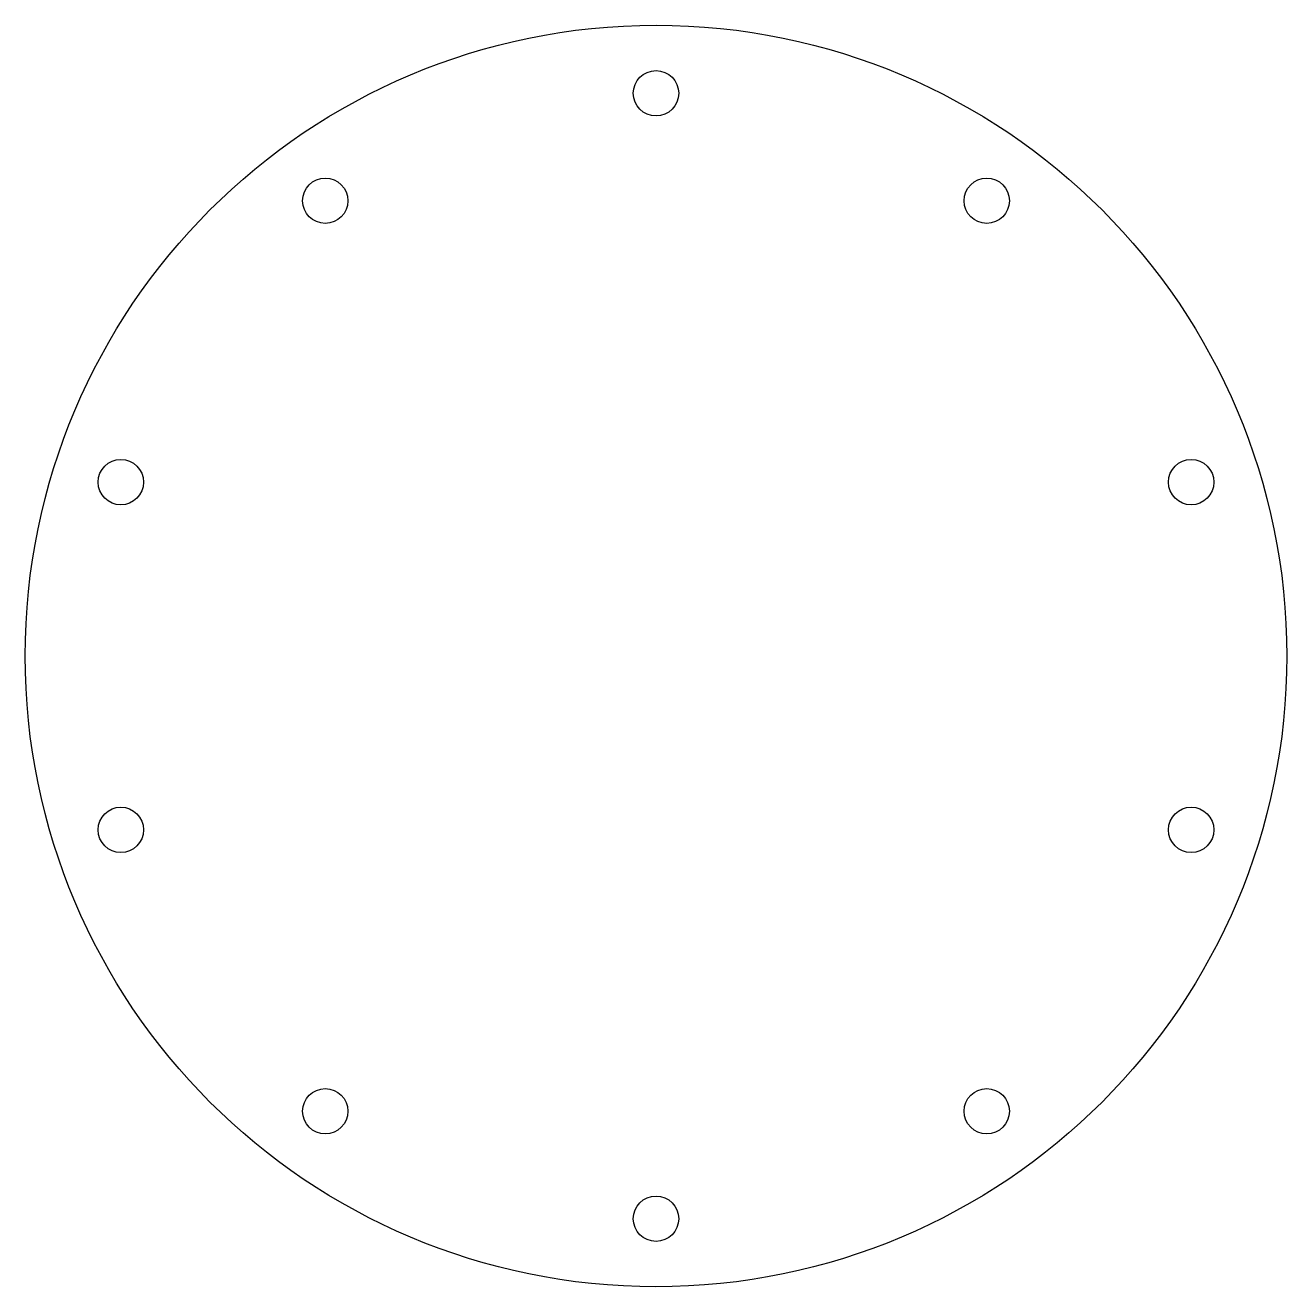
# Model space of a CAD drawing. Header units: inches. Extents: x -2.19 to 2.19, y -2.19 to 2.19.
import ezdxf

# ---------------------------------------------------------------- set-up
doc = ezdxf.new("R2010")
doc.units = ezdxf.units.IN
doc.header["$MEASUREMENT"] = 0

msp = doc.modelspace()

# ---------------------------------------------------------------- linework, layer by layer
for centre, radius in [((0, 0), 2.189), ((0, 1.9528), 0.0787), ((-1.1478, 1.5798), 0.0787), ((1.1478, 1.5798), 0.0787), ((-1.8572, 0.6034), 0.0787), ((1.8572, 0.6034), 0.0787), ((-1.8572, -0.6034), 0.0787), ((1.8572, -0.6034), 0.0787), ((-1.1478, -1.5798), 0.0787), ((1.1478, -1.5798), 0.0787), ((0, -1.9528), 0.0787)]:
    msp.add_circle(centre, radius)

doc.saveas('drawing.dxf')
